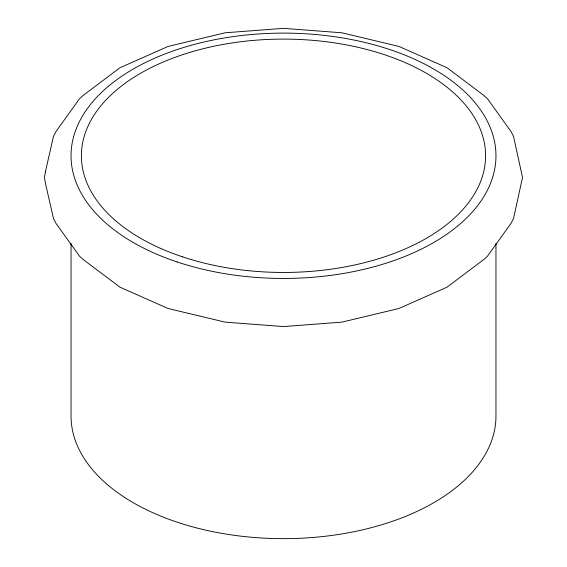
<?xml version="1.0" encoding="UTF-8"?>
<svg xmlns="http://www.w3.org/2000/svg" width="567" height="567" viewBox="0 0 567 567"><rect width="100%" height="100%" fill="white"/><g stroke="black" fill="none" stroke-linecap="round" stroke-linejoin="round"><path stroke-width="0.85" d="M495.962 243.399L495.962 415.987A212.462 122.663 0 0 1 283.5 538.65A212.462 122.663 0 0 1 71.038 415.987L71.038 243.399M45.388 171.844L44.481 177.457L45.388 183.07L53.496 218.649L56.062 223.483L79.586 256.27L83.243 259.544L119.991 287.193L167.882 308.413L170.632 309.107L225.071 322.127L283.5 326.571L341.929 322.127L396.368 309.107L399.118 308.413L447.009 287.193L483.757 259.544L487.414 256.27L510.938 223.483L513.504 218.649L522.519 177.457L513.504 136.264L510.938 131.431L487.414 98.644L483.757 95.376L447.009 67.721L399.118 46.508L396.368 45.814L341.929 32.794L283.5 28.35L225.071 32.794L170.632 45.814L167.882 46.508L119.991 67.721L83.243 95.376L79.586 98.644L56.062 131.431L53.496 136.264L45.388 171.844M177.273 262.004A212.462 122.663 0 0 0 495.962 155.776A212.462 122.663 0 0 0 177.273 49.542A212.462 122.663 0 0 0 177.273 262.004M182.454 256.823A202.093 116.674 0 0 0 485.593 155.776A202.093 116.674 0 0 0 182.454 54.73A202.093 116.674 0 0 0 182.454 256.823"/></g></svg>
